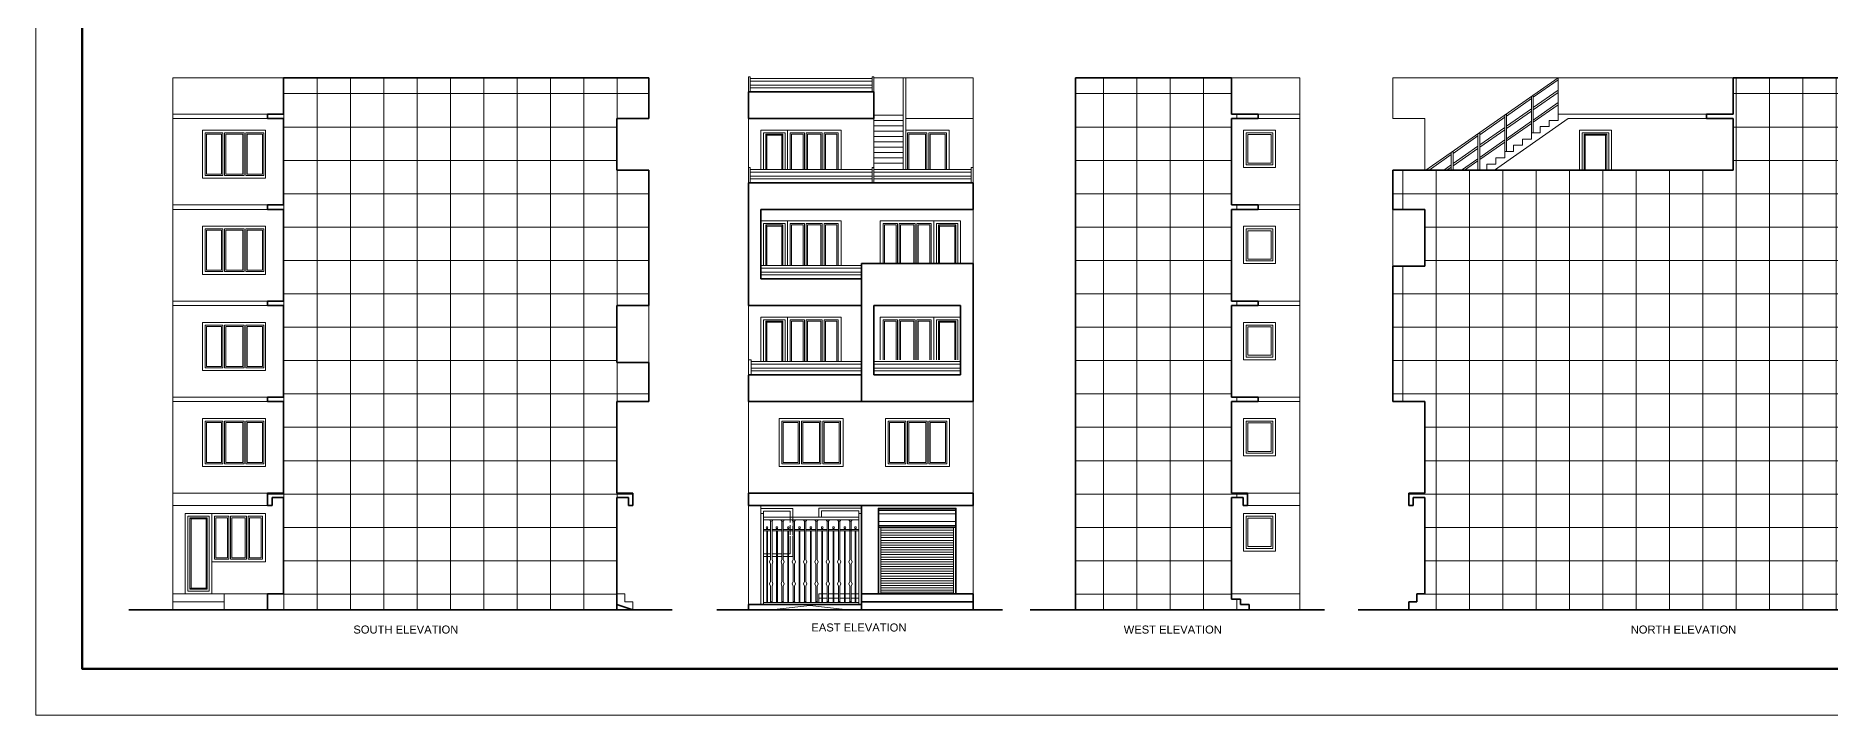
# Model space of a CAD drawing. Header units: inches. Extents: x -12071822 to 12321209, y -1222525 to 1319227.
# Drawn here: x 115797 to 117815, y 36149 to 36912 of the extents above; entities that cross this region are included whole.
import ezdxf

# ---------------------------------------------------------------- set-up
doc = ezdxf.new("R2010")
doc.units = ezdxf.units.IN
doc.header["$MEASUREMENT"] = 0
for name, color, linetype, lineweight in [('BORDER', 7, 'Continuous', 60), ('elevation', 181, 'Continuous', 20), ('Hatch', 9, 'Continuous', 9), ('Walls', 11, 'Continuous', 35), ('Window', 3, 'Continuous', 0), ('Windows', 151, 'Continuous', 15)]:
    doc.layers.add(name, color=color, linetype=linetype, lineweight=lineweight)
doc.styles.get("Standard").update_dxf_attribs({"font": 'arial.ttf'})

# ---------------------------------------------------------------- blocks, each defined once
blk = doc.blocks.new('ggggsf')
at = {"layer": 'Windows'}
for p, q in [((134009.6, 36042.9), (134009.6, 36144.9)), ((134009.6, 36144.9), (134012.6, 36144.9)), ((134012.6, 36042.9), (134012.6, 36144.9)), ((134119.6, 36140.9), (134012.6, 36140.9)), ((134012.6, 36140.9), (134119.6, 36140.9)), ((134119.6, 36042.9), (134119.6, 36144.9)), ((134119.6, 36144.9), (134122.6, 36144.9)), ((134122.6, 36042.9), (134122.6, 36144.9)), ((134119.6, 36138.1), (134012.6, 36138.1)), ((134020.4, 36127), (134012.6, 36127)), ((134020.4, 36125.6), (134012.6, 36125.6)), ((134016.1, 36127.9), (134016.1, 36128.5)), ((134016.1, 36045.1), (134016.1, 36125.6)), ((134017, 36127.9), (134017, 36128.5)), ((134017, 36045.1), (134017, 36125.6)), ((134020.4, 36136.8), (134020.4, 36093.2)), ((134022.1, 36136.8), (134022.1, 36093.2)), ((134033.2, 36127), (134022.1, 36127)), ((134033.2, 36125.6), (134022.1, 36125.6)), ((134027.2, 36127.9), (134027.2, 36128.5)), ((134027.2, 36045.1), (134027.2, 36125.6)), ((134028.1, 36127.9), (134028.1, 36128.5)), ((134028.1, 36045.1), (134028.1, 36125.6)), ((134033.2, 36136.8), (134033.2, 36093.2)), ((134034.8, 36136.8), (134034.8, 36093.2)), ((134045.9, 36127), (134034.8, 36127)), ((134045.9, 36125.6), (134034.8, 36125.6)), ((134039.9, 36127.9), (134039.9, 36128.5)), ((134039.9, 36045.1), (134039.9, 36125.6)), ((134040.8, 36127.9), (134040.8, 36128.5)), ((134040.8, 36045.1), (134040.8, 36125.6)), ((134045.9, 36136.8), (134045.9, 36093.2)), ((134047.5, 36136.8), (134047.5, 36093.2)), ((134058.6, 36127), (134047.5, 36127)), ((134058.6, 36125.6), (134047.5, 36125.6)), ((134052.6, 36127.9), (134052.6, 36128.5)), ((134052.6, 36045.1), (134052.6, 36125.6)), ((134053.5, 36127.9), (134053.5, 36128.5)), ((134053.5, 36045.1), (134053.5, 36125.6)), ((134058.6, 36136.8), (134058.6, 36093.2)), ((134060.3, 36136.8), (134060.3, 36093.2)), ((134071.3, 36127), (134060.3, 36127)), ((134071.3, 36125.6), (134060.3, 36125.6)), ((134065.4, 36127.9), (134065.4, 36128.5)), ((134065.4, 36045.1), (134065.4, 36125.6)), ((134066.3, 36127.9), (134066.3, 36128.5)), ((134066.3, 36045.1), (134066.3, 36125.6)), ((134071.3, 36136.8), (134071.3, 36093.2)), ((134073, 36136.8), (134073, 36093.2)), ((134084.1, 36127), (134073, 36127)), ((134084.1, 36125.6), (134073, 36125.6)), ((134078.1, 36127.9), (134078.1, 36128.5)), ((134078.1, 36045.1), (134078.1, 36125.6)), ((134079, 36127.9), (134079, 36128.5)), ((134079, 36045.1), (134079, 36125.6)), ((134084.1, 36136.8), (134084.1, 36093.2)), ((134085.7, 36136.8), (134085.7, 36093.2)), ((134096.8, 36127), (134085.7, 36127)), ((134096.8, 36125.6), (134085.7, 36125.6)), ((134090.8, 36127.9), (134090.8, 36128.5)), ((134090.8, 36045.1), (134090.8, 36125.6)), ((134091.7, 36127.9), (134091.7, 36128.5)), ((134091.7, 36045.1), (134091.7, 36125.6)), ((134096.8, 36136.8), (134096.8, 36093.2)), ((134098.5, 36136.8), (134098.5, 36093.2)), ((134109.5, 36127), (134098.5, 36127)), ((134109.5, 36125.6), (134098.5, 36125.6)), ((134103.5, 36127.9), (134103.5, 36128.5)), ((134103.5, 36045.1), (134103.5, 36125.6)), ((134104.4, 36127.9), (134104.4, 36128.5)), ((134104.4, 36045.1), (134104.4, 36125.6)), ((134119.6, 36127), (134106.4, 36127)), ((134119.6, 36125.6), (134106.4, 36125.6)), ((134109.5, 36136.8), (134109.5, 36093.2)), ((134111.2, 36136.8), (134111.2, 36093.2)), ((134115.5, 36127.9), (134115.5, 36128.5)), ((134115.5, 36045.1), (134115.5, 36125.6)), ((134116.4, 36127.9), (134116.4, 36128.5)), ((134116.4, 36045.1), (134116.4, 36125.6)), ((134019.4, 36090.8), (134020.4, 36093.2)), ((134020.4, 36088.1), (134019.4, 36090.8)), ((134020.4, 36088.1), (134020.4, 36068.7)), ((134023.1, 36090.8), (134022.1, 36093.2)), ((134022.1, 36088.1), (134023.1, 36090.8)), ((134022.1, 36088.1), (134022.1, 36068.7)), ((134032.2, 36090.8), (134033.2, 36093.2)), ((134033.2, 36088.1), (134032.2, 36090.8)), ((134033.2, 36088.1), (134033.2, 36068.7)), ((134035.8, 36090.8), (134034.8, 36093.2)), ((134034.8, 36088.1), (134035.8, 36090.8)), ((134034.8, 36088.1), (134034.8, 36068.7)), ((134044.9, 36090.8), (134045.9, 36093.2)), ((134045.9, 36088.1), (134044.9, 36090.8)), ((134045.9, 36088.1), (134045.9, 36068.7)), ((134048.5, 36090.8), (134047.5, 36093.2)), ((134047.5, 36088.1), (134048.5, 36090.8)), ((134047.5, 36088.1), (134047.5, 36068.7)), ((134057.6, 36090.8), (134058.6, 36093.2)), ((134058.6, 36088.1), (134057.6, 36090.8)), ((134058.6, 36088.1), (134058.6, 36068.7)), ((134061.3, 36090.8), (134060.3, 36093.2)), ((134060.3, 36088.1), (134061.3, 36090.8)), ((134060.3, 36088.1), (134060.3, 36068.7)), ((134070.3, 36090.8), (134071.3, 36093.2)), ((134071.3, 36088.1), (134070.3, 36090.8)), ((134071.3, 36088.1), (134071.3, 36068.7)), ((134074, 36090.8), (134073, 36093.2)), ((134073, 36088.1), (134074, 36090.8)), ((134073, 36088.1), (134073, 36068.7)), ((134083.1, 36090.8), (134084.1, 36093.2)), ((134084.1, 36088.1), (134083.1, 36090.8)), ((134084.1, 36088.1), (134084.1, 36068.7)), ((134086.7, 36090.8), (134085.7, 36093.2)), ((134085.7, 36088.1), (134086.7, 36090.8)), ((134085.7, 36088.1), (134085.7, 36068.7)), ((134095.8, 36090.8), (134096.8, 36093.2)), ((134096.8, 36088.1), (134095.8, 36090.8)), ((134096.8, 36088.1), (134096.8, 36068.7)), ((134099.5, 36090.8), (134098.5, 36093.2)), ((134098.5, 36088.1), (134099.5, 36090.8)), ((134098.5, 36088.1), (134098.5, 36068.7)), ((134108.5, 36090.8), (134109.5, 36093.2)), ((134109.5, 36088.1), (134108.5, 36090.8)), ((134109.5, 36088.1), (134109.5, 36068.7)), ((134112.2, 36090.8), (134111.2, 36093.2)), ((134111.2, 36088.1), (134112.2, 36090.8)), ((134111.2, 36088.1), (134111.2, 36068.7)), ((134020.4, 36068.7), (134019.4, 36065.9)), ((134019.4, 36065.9), (134020.4, 36063.5)), ((134020.4, 36063.5), (134020.4, 36045.9)), ((134022.1, 36068.7), (134023.1, 36065.9)), ((134023.1, 36065.9), (134022.1, 36063.5)), ((134022.1, 36063.5), (134022.1, 36045.9)), ((134033.2, 36068.7), (134032.2, 36065.9)), ((134032.2, 36065.9), (134033.2, 36063.5)), ((134033.2, 36063.5), (134033.2, 36045.9)), ((134034.8, 36068.7), (134035.8, 36065.9)), ((134035.8, 36065.9), (134034.8, 36063.5)), ((134034.8, 36063.5), (134034.8, 36045.9)), ((134045.9, 36068.7), (134044.9, 36065.9)), ((134044.9, 36065.9), (134045.9, 36063.5)), ((134045.9, 36063.5), (134045.9, 36045.9)), ((134047.5, 36068.7), (134048.5, 36065.9)), ((134048.5, 36065.9), (134047.5, 36063.5)), ((134047.5, 36063.5), (134047.5, 36045.9)), ((134058.6, 36068.7), (134057.6, 36065.9)), ((134057.6, 36065.9), (134058.6, 36063.5)), ((134058.6, 36063.5), (134058.6, 36045.9)), ((134060.3, 36068.7), (134061.3, 36065.9)), ((134061.3, 36065.9), (134060.3, 36063.5)), ((134060.3, 36063.5), (134060.3, 36045.9)), ((134071.3, 36068.7), (134070.3, 36065.9)), ((134070.3, 36065.9), (134071.3, 36063.5)), ((134071.3, 36063.5), (134071.3, 36045.9)), ((134073, 36068.7), (134074, 36065.9)), ((134074, 36065.9), (134073, 36063.5)), ((134073, 36063.5), (134073, 36045.9)), ((134084.1, 36068.7), (134083.1, 36065.9)), ((134083.1, 36065.9), (134084.1, 36063.5)), ((134084.1, 36063.5), (134084.1, 36045.9)), ((134085.7, 36068.7), (134086.7, 36065.9)), ((134086.7, 36065.9), (134085.7, 36063.5)), ((134085.7, 36063.5), (134085.7, 36045.9)), ((134096.8, 36068.7), (134095.8, 36065.9)), ((134095.8, 36065.9), (134096.8, 36063.5)), ((134096.8, 36063.5), (134096.8, 36045.9)), ((134098.5, 36068.7), (134099.5, 36065.9)), ((134099.5, 36065.9), (134098.5, 36063.5)), ((134098.5, 36063.5), (134098.5, 36045.9)), ((134109.5, 36068.7), (134108.5, 36065.9)), ((134108.5, 36065.9), (134109.5, 36063.5)), ((134109.5, 36063.5), (134109.5, 36045.9)), ((134111.2, 36068.7), (134112.2, 36065.9)), ((134112.2, 36065.9), (134111.2, 36063.5)), ((134111.2, 36063.5), (134111.2, 36045.9)), ((134122.6, 36042.9), (134009.6, 36042.9)), ((134119.6, 36045.1), (134012.6, 36045.1)), ((134029.9, 36042.9), (134119.6, 36042.9))]:
    blk.add_line(p, q, dxfattribs=at)
for centre, radius, start, end in [((134016.5, 36129.3), 0.947, 0, 180), ((134016.5, 36129.3), 0.947, 180, 0), ((134016.5, 36127), 0.947, 0, 180), ((134021.3, 36138.4), 1.84, 189.5652, 350.4348), ((134027.6, 36129.3), 0.947, 0, 180), ((134027.6, 36129.3), 0.947, 180, 0), ((134027.6, 36127), 0.947, 0, 180), ((134034, 36138.4), 1.84, 189.5652, 350.4348), ((134040.4, 36129.3), 0.947, 0, 180), ((134040.4, 36129.3), 0.947, 180, 0), ((134040.4, 36127), 0.947, 0, 180), ((134046.7, 36138.4), 1.84, 189.5652, 350.4348), ((134053.1, 36129.3), 0.947, 0, 180), ((134053.1, 36129.3), 0.947, 180, 0), ((134053.1, 36127), 0.947, 0, 180), ((134059.4, 36138.4), 1.84, 189.5652, 350.4348), ((134065.8, 36129.3), 0.947, 0, 180), ((134065.8, 36129.3), 0.947, 180, 0), ((134065.8, 36127), 0.947, 0, 180), ((134072.2, 36138.4), 1.84, 189.5652, 350.4348), ((134078.5, 36129.3), 0.947, 0, 180), ((134078.5, 36129.3), 0.947, 180, 0), ((134078.5, 36127), 0.947, 0, 180), ((134084.9, 36138.4), 1.84, 189.5652, 350.4348), ((134091.3, 36129.3), 0.947, 0, 180), ((134091.3, 36129.3), 0.947, 180, 0), ((134091.3, 36127), 0.947, 0, 180), ((134097.6, 36138.4), 1.84, 189.5652, 350.4348), ((134104, 36129.3), 0.947, 0, 180), ((134104, 36129.3), 0.947, 180, 0), ((134104, 36127), 0.947, 0, 180), ((134110.4, 36138.4), 1.84, 189.5652, 350.4348), ((134115.9, 36129.3), 0.947, 0, 180), ((134115.9, 36129.3), 0.947, 180, 0), ((134115.9, 36127), 0.947, 0, 180), ((134021.3, 36044.8), 1.41, 12.4754, 167.5246), ((134034, 36044.8), 1.41, 12.4754, 167.5246), ((134046.7, 36044.8), 1.41, 12.4754, 167.5246), ((134059.4, 36044.8), 1.41, 12.4754, 167.5246), ((134072.2, 36044.8), 1.41, 12.4754, 167.5246), ((134084.9, 36044.8), 1.41, 12.4754, 167.5246), ((134097.6, 36044.8), 1.41, 12.4754, 167.5246), ((134110.4, 36044.8), 1.41, 12.4754, 167.5246)]:
    blk.add_arc(centre, radius, start, end, dxfattribs=at)

msp = doc.modelspace()

# ---------------------------------------------------------------- hatches: boundary and pattern name
at = {"layer": 'Hatch', "transparency": 33554687}
h = msp.add_hatch(dxfattribs=at)
h.set_pattern_fill('NET', color=256, scale=300)
h.set_pattern_definition([(0, (-16561.77, 247.183), (0, 37.5), []), (90, (-16561.77, 247.183), (-37.5, 2e-15), [])])
h.paths.add_polyline_path([(116450.6, 36609.14), (116486.6, 36609.14), (116486.6, 36653.14), (116486.6, 36717.14), (116486.6, 36761.14), (116450.6, 36761.14), (116450.6, 36819.14), (116486.6, 36819.14), (116486.6, 36865.14), (116075.72, 36865.14), (116075.72, 36824.14), (116057.72, 36824.14), (116057.72, 36819.14), (116075.72, 36819.14), (116075.72, 36722.14), (116057.72, 36722.14), (116057.72, 36717.14), (116075.72, 36717.14), (116075.72, 36614.14), (116057.72, 36614.14), (116057.72, 36609.14), (116075.72, 36609.14), (116075.72, 36506.14), (116057.72, 36506.14), (116057.72, 36501.14), (116075.72, 36501.14), (116075.72, 36398.14), (116057.72, 36398.14), (116057.72, 36393.14), (116075.72, 36393.14), (116075.72, 36285.14), (116057.72, 36285.14), (116057.72, 36267.14), (116459.6, 36267.14), (116450.6, 36273.14), (116450.6, 36285.14), (116450.6, 36393.14), (116468.6, 36393.14), (116468.6, 36398.14), (116450.6, 36398.14), (116450.6, 36501.14), (116486.6, 36501.14), (116486.6, 36545.14), (116450.6, 36545.14)])
h = msp.add_hatch(dxfattribs=at)
h.set_pattern_fill('NET', color=256, scale=300)
h.set_pattern_definition([(0, (-16914.697, 247.183), (0, 37.5), []), (90, (-16914.697, 247.183), (-37.5, 2e-15), [])])
h.paths.add_polyline_path([(117141.73, 36609.14), (117171.73, 36609.14), (117171.73, 36614.14), (117141.73, 36614.14), (117141.73, 36717.14), (117171.73, 36717.14), (117171.73, 36722.14), (117141.73, 36722.14), (117141.73, 36819.14), (117171.73, 36819.14), (117171.73, 36824.14), (117141.73, 36824.14), (117141.73, 36865.14), (116966.24, 36865.14), (116966.24, 36267.14), (117161.73, 36267.14), (117161.73, 36273.14), (117151.73, 36273.14), (117151.73, 36279.14), (117141.73, 36279.14), (117141.73, 36393.14), (117154.73, 36393.14), (117154.73, 36384.14), (117159.73, 36384.14), (117159.73, 36398.14), (117141.73, 36398.14), (117141.73, 36501.14), (117171.73, 36501.14), (117171.73, 36506.14), (117141.73, 36506.14)])
h = msp.add_hatch(dxfattribs=at)
h.set_pattern_fill('NET', color=256, scale=300)
h.set_pattern_definition([(0, (-17103.285, 247.183), (0, 37.5), []), (90, (-17103.285, 247.183), (-37.5, 2e-15), [])])
h.paths.add_polyline_path([(117894.76, 36865.14), (117705.94, 36865.14), (117705.94, 36824.14), (117675.94, 36824.14), (117675.94, 36819.14), (117705.94, 36819.14), (117705.94, 36761.14), (117323.07, 36761.14), (117323.07, 36717.14), (117359.07, 36717.14), (117359.07, 36653.14), (117323.07, 36653.14), (117323.07, 36609.14), (117323.07, 36545.14), (117323.07, 36501.14), (117359.07, 36501.14), (117359.07, 36398.14), (117341.07, 36398.14), (117341.07, 36384.14), (117346.07, 36384.14), (117346.07, 36393.14), (117359.07, 36393.14), (117359.07, 36285.14), (117350.07, 36285.14), (117350.07, 36276.14), (117341.07, 36276.14), (117341.07, 36267.14), (117894.76, 36267.14)])

# ---------------------------------------------------------------- linework, layer by layer
at = {"layer": 'BORDER'}
msp.add_lwpolyline([(118911.89, 38291.59), (118911.89, 36200.74), (115849.06, 36200.74), (115849.06, 38291.59)], close=True, dxfattribs=at)
at = {"layer": 'elevation'}
for p, q in [((115950.9, 36267.14), (115950.9, 36865.14)), ((115950.9, 36865.14), (116075.72, 36865.14)), ((116598.5, 36849.14), (116598.5, 36866.14)), ((116600.5, 36866.14), (116598.5, 36866.14)), ((116600.5, 36849.14), (116600.5, 36866.14)), ((116600.5, 36864.14), (116737.5, 36864.14)), ((116600.5, 36861.14), (116737.5, 36861.14)), ((116600.5, 36856.64), (116737.5, 36856.64)), ((116600.5, 36853.64), (116737.5, 36853.64)), ((116737.5, 36849.14), (116737.5, 36866.14)), ((116739.5, 36866.14), (116737.5, 36866.14)), ((116739.5, 36849.14), (116739.5, 36866.14)), ((116739.5, 36865.14), (116772.5, 36865.14)), ((116772.5, 36865.14), (116775.5, 36865.14)), ((116772.5, 36865.14), (116772.5, 36762.14)), ((116775.5, 36865.14), (116851, 36865.14)), ((116775.5, 36865.14), (116775.5, 36762.14)), ((116851, 36764.14), (116851, 36865.14)), ((117218.73, 36865.14), (117141.73, 36865.14)), ((117218.73, 36267.14), (117218.73, 36865.14)), ((117323.07, 36819.14), (117323.07, 36865.14)), ((117323.07, 36865.14), (117508.94, 36865.14)), ((117508.94, 36865.14), (117360.37, 36761.14)), ((117508.94, 36862.7), (117480.94, 36843.1)), ((117508.94, 36851.14), (117480.94, 36831.54)), ((117508.94, 36848.7), (117480.94, 36829.1)), ((117508.94, 36865.14), (117705.94, 36865.14)), ((117508.94, 36824.14), (117508.94, 36865.14)), ((117478.94, 36841.7), (117450.94, 36822.1)), ((117478.94, 36830.14), (117450.94, 36810.54)), ((117478.94, 36827.7), (117450.94, 36808.1)), ((117478.94, 36803.14), (117478.94, 36844.14)), ((117480.94, 36803.14), (117480.94, 36845.54)), ((117508.94, 36837.14), (117480.94, 36817.54)), ((117508.94, 36834.7), (117480.94, 36815.1)), ((115950.9, 36824.14), (116057.72, 36824.14)), ((115950.9, 36819.14), (116057.72, 36819.14)), ((116775.5, 36819.14), (116851, 36819.14)), ((117171.73, 36824.14), (117218.73, 36824.14)), ((117171.73, 36819.14), (117218.73, 36819.14)), ((117359.07, 36819.14), (117323.07, 36819.14)), ((117359.07, 36761.14), (117359.07, 36819.14)), ((117448.94, 36820.7), (117420.94, 36801.1)), ((117448.94, 36809.14), (117420.94, 36789.54)), ((117448.94, 36806.7), (117420.94, 36787.1)), ((117520.52, 36819.14), (117437.66, 36761.14)), ((117448.94, 36782.14), (117448.94, 36823.14)), ((117450.94, 36782.14), (117450.94, 36824.54)), ((117478.94, 36816.14), (117450.94, 36796.54)), ((117478.94, 36813.7), (117450.94, 36794.1)), ((117498.94, 36810.14), (117488.94, 36810.14)), ((117488.94, 36810.14), (117488.94, 36803.14)), ((117508.94, 36817.14), (117498.94, 36817.14)), ((117498.94, 36817.14), (117498.94, 36810.14)), ((117675.94, 36824.14), (117508.94, 36824.14)), ((117508.94, 36824.14), (117508.94, 36817.14)), ((117675.94, 36819.14), (117520.52, 36819.14)), ((117418.94, 36799.7), (117390.94, 36780.1)), ((117418.94, 36788.14), (117390.94, 36768.54)), ((117418.94, 36761.14), (117418.94, 36802.14)), ((117420.94, 36761.14), (117420.94, 36803.54)), ((117448.94, 36795.14), (117420.94, 36775.54)), ((117448.94, 36792.7), (117420.94, 36773.1)), ((117468.94, 36789.14), (117458.94, 36789.14)), ((117458.94, 36789.14), (117458.94, 36782.14)), ((117478.94, 36796.14), (117468.94, 36796.14)), ((117468.94, 36796.14), (117468.94, 36789.14)), ((117488.94, 36803.14), (117478.94, 36803.14)), ((117478.94, 36803.14), (117478.94, 36796.14)), ((117388.94, 36778.7), (117363.86, 36761.14)), ((117388.94, 36767.14), (117380.37, 36761.14)), ((117388.94, 36761.14), (117388.94, 36781.14)), ((117418.94, 36785.7), (117390.94, 36766.1)), ((117390.94, 36761.14), (117390.94, 36782.54)), ((117418.94, 36774.14), (117400.37, 36761.14)), ((117418.94, 36771.7), (117403.86, 36761.14)), ((117438.94, 36768.14), (117428.94, 36768.14)), ((117428.94, 36768.14), (117428.94, 36761.14)), ((117448.94, 36775.14), (117438.94, 36775.14)), ((117438.94, 36775.14), (117438.94, 36768.14)), ((117458.94, 36782.14), (117448.94, 36782.14)), ((117448.94, 36782.14), (117448.94, 36775.14)), ((116598.5, 36747.14), (116598.5, 36764.14)), ((116600.5, 36764.14), (116598.5, 36764.14)), ((116600.5, 36747.14), (116600.5, 36764.14)), ((116600.5, 36762.14), (116737.5, 36762.14)), ((116600.5, 36759.14), (116737.5, 36759.14)), ((116600.5, 36754.64), (116737.5, 36754.64)), ((116600.5, 36751.64), (116737.5, 36751.64)), ((116737.5, 36747.14), (116737.5, 36764.14)), ((116739.5, 36764.14), (116737.5, 36764.14)), ((116739.5, 36747.14), (116739.5, 36764.14)), ((116739.5, 36762.14), (116849, 36762.14)), ((116739.5, 36759.14), (116849, 36759.14)), ((116739.5, 36754.64), (116849, 36754.64)), ((116739.5, 36751.64), (116849, 36751.64)), ((116849, 36747.14), (116849, 36764.14)), ((116849, 36764.14), (116851, 36764.14)), ((116851, 36747.14), (116851, 36764.14)), ((117388.94, 36764.7), (117383.86, 36761.14)), ((115950.9, 36722.14), (116057.72, 36722.14)), ((115950.9, 36717.14), (116057.72, 36717.14)), ((116851, 36656.14), (116851, 36717.14)), ((117171.73, 36722.14), (117218.73, 36722.14)), ((117171.73, 36717.14), (117218.73, 36717.14)), ((117323.07, 36717.14), (117323.07, 36653.14)), ((116612.5, 36654.14), (116725.5, 36654.14)), ((116612.5, 36651.14), (116725.5, 36651.14)), ((116612.5, 36646.64), (116725.5, 36646.64)), ((116612.5, 36643.64), (116725.5, 36643.64)), ((115950.9, 36614.14), (116057.72, 36614.14)), ((115950.9, 36609.14), (116057.72, 36609.14)), ((117171.73, 36614.14), (117218.73, 36614.14)), ((117171.73, 36609.14), (117218.73, 36609.14)), ((116598.5, 36531.14), (116598.5, 36548.14)), ((116601.5, 36548.14), (116598.5, 36548.14)), ((116601.5, 36531.14), (116601.5, 36548.14)), ((116601.5, 36546.19), (116725.5, 36546.19)), ((116739.5, 36546.19), (116837, 36546.19)), ((116601.5, 36543.19), (116725.5, 36543.19)), ((116601.5, 36538.69), (116725.5, 36538.69)), ((116601.5, 36535.69), (116725.5, 36535.69)), ((116739.5, 36543.19), (116837, 36543.19)), ((116739.5, 36538.69), (116837, 36538.69)), ((116739.5, 36535.69), (116837, 36535.69)), ((115950.9, 36506.14), (116057.72, 36506.14)), ((117171.73, 36506.14), (117218.73, 36506.14)), ((115950.9, 36501.14), (116057.72, 36501.14)), ((116598.5, 36398.14), (116598.5, 36501.14)), ((116851, 36398.14), (116851, 36501.14)), ((117171.73, 36501.14), (117218.73, 36501.14)), ((115950.9, 36398.14), (116057.72, 36398.14)), ((116057.72, 36384.14), (115950.9, 36384.14)), ((116598.5, 36273.14), (116598.5, 36384.14)), ((116612.5, 36384.14), (116612.5, 36273.14)), ((116851, 36285.14), (116851, 36384.14)), ((117159.73, 36398.14), (117218.73, 36398.14)), ((117159.73, 36384.14), (117218.73, 36384.14)), ((115950.9, 36285.14), (116057.72, 36285.14)), ((116008.9, 36267.14), (116008.9, 36285.14)), ((116450.6, 36285.14), (116459.6, 36285.14)), ((116459.6, 36285.14), (116459.6, 36276.14)), ((116677.5, 36285.14), (116680.96, 36285.14)), ((116677.5, 36285.14), (116677.5, 36275.35)), ((116681.86, 36285.14), (116686.95, 36285.14)), ((116688.6, 36285.14), (116693.69, 36285.14)), ((116694.59, 36285.14), (116699.68, 36285.14)), ((116701.33, 36285.14), (116706.41, 36285.14)), ((116707.32, 36285.14), (116712.41, 36285.14)), ((116714.06, 36285.14), (116718.37, 36285.14)), ((116719.27, 36285.14), (116722.5, 36285.14)), ((117141.73, 36285.14), (117218.73, 36285.14)), ((116008.9, 36276.14), (115950.9, 36276.14)), ((116468.6, 36276.14), (116459.6, 36276.14)), ((116468.6, 36276.14), (116468.6, 36267.14)), ((116677.5, 36280.25), (116680.96, 36280.25)), ((116681.86, 36280.25), (116686.95, 36280.25)), ((116688.6, 36280.25), (116693.69, 36280.25)), ((116694.59, 36280.25), (116699.68, 36280.25)), ((116701.33, 36280.25), (116706.41, 36280.25)), ((116707.32, 36280.25), (116712.41, 36280.25)), ((116714.06, 36280.25), (116718.37, 36280.25)), ((116719.27, 36280.25), (116722.5, 36280.25))]:
    msp.add_line(p, q, dxfattribs=at)
at = {"layer": 'Walls'}
for p, q in [((116075.72, 36865.14), (116075.72, 36824.14)), ((116075.72, 36865.14), (116486.6, 36865.14)), ((116486.6, 36819.14), (116486.6, 36865.14)), ((116598.5, 36819.14), (116598.5, 36849.14)), ((116598.5, 36849.14), (116739.5, 36849.14)), ((116739.5, 36849.14), (116739.5, 36819.14)), ((116966.24, 36267.14), (116966.24, 36865.14)), ((117141.73, 36865.14), (116966.24, 36865.14)), ((117141.73, 36824.14), (117141.73, 36865.14)), ((117705.94, 36865.14), (117894.76, 36865.14)), ((117705.94, 36865.14), (117705.94, 36824.14)), ((116057.72, 36824.14), (116075.72, 36824.14)), ((116057.72, 36819.14), (116057.72, 36824.14)), ((116057.72, 36819.14), (116075.72, 36819.14)), ((116075.72, 36819.14), (116075.72, 36722.14)), ((116450.6, 36761.14), (116450.6, 36819.14)), ((116450.6, 36819.14), (116486.6, 36819.14)), ((116598.5, 36819.14), (116739.5, 36819.14)), ((117141.73, 36824.14), (117171.73, 36824.14)), ((117141.73, 36819.14), (117171.73, 36819.14)), ((117141.73, 36722.14), (117141.73, 36819.14)), ((117171.73, 36819.14), (117171.73, 36824.14)), ((117705.94, 36824.14), (117675.94, 36824.14)), ((117675.94, 36819.14), (117675.94, 36824.14)), ((117705.94, 36819.14), (117675.94, 36819.14)), ((117705.94, 36819.14), (117705.94, 36761.14)), ((116450.6, 36761.14), (116486.6, 36761.14)), ((116486.6, 36609.14), (116486.6, 36761.14)), ((116598.5, 36633.14), (116598.5, 36747.14)), ((116598.5, 36747.14), (116851, 36747.14)), ((116851, 36717.14), (116851, 36747.14)), ((117705.94, 36761.14), (117323.07, 36761.14)), ((117323.07, 36717.14), (117323.07, 36761.14)), ((116057.72, 36722.14), (116075.72, 36722.14)), ((116057.72, 36717.14), (116057.72, 36722.14)), ((116057.72, 36717.14), (116075.72, 36717.14)), ((116075.72, 36717.14), (116075.72, 36614.14)), ((116612.5, 36639.14), (116612.5, 36717.14)), ((116612.5, 36717.14), (116851, 36717.14)), ((117141.73, 36722.14), (117171.73, 36722.14)), ((117141.73, 36717.14), (117171.73, 36717.14)), ((117141.73, 36614.14), (117141.73, 36717.14)), ((117171.73, 36717.14), (117171.73, 36722.14)), ((117359.07, 36717.14), (117323.07, 36717.14)), ((117359.07, 36653.14), (117359.07, 36717.14)), ((116725.5, 36656.14), (116851, 36656.14)), ((116725.5, 36501.14), (116725.5, 36656.14)), ((116851, 36548.14), (116851, 36656.14)), ((117359.07, 36653.14), (117323.07, 36653.14)), ((117323.07, 36501.14), (117323.07, 36653.14)), ((116598.5, 36609.14), (116598.5, 36633.14)), ((116612.5, 36639.14), (116725.5, 36639.14)), ((116057.72, 36614.14), (116075.72, 36614.14)), ((116057.72, 36609.14), (116057.72, 36614.14)), ((116057.72, 36609.14), (116075.72, 36609.14)), ((116075.72, 36609.14), (116075.72, 36506.14)), ((116450.6, 36545.14), (116450.6, 36609.14)), ((116450.6, 36609.14), (116486.6, 36609.14)), ((116598.5, 36609.14), (116725.5, 36609.14)), ((116739.5, 36609.14), (116837, 36609.14)), ((116739.5, 36531.14), (116739.5, 36609.14)), ((116837, 36531.14), (116837, 36609.14)), ((117141.73, 36614.14), (117171.73, 36614.14)), ((117141.73, 36609.14), (117171.73, 36609.14)), ((117141.73, 36506.14), (117141.73, 36609.14)), ((117171.73, 36609.14), (117171.73, 36614.14)), ((116450.6, 36545.14), (116486.6, 36545.14)), ((116486.6, 36501.14), (116486.6, 36545.14)), ((116851, 36501.14), (116851, 36548.14)), ((116598.5, 36531.14), (116725.5, 36531.14)), ((116598.5, 36501.14), (116598.5, 36530.64)), ((116739.5, 36531.14), (116837, 36531.14)), ((116057.72, 36506.14), (116075.72, 36506.14)), ((116057.72, 36501.14), (116057.72, 36506.14)), ((117141.73, 36506.14), (117171.73, 36506.14)), ((117171.73, 36501.14), (117171.73, 36506.14)), ((116057.72, 36501.14), (116075.72, 36501.14)), ((116075.72, 36501.14), (116075.72, 36398.14)), ((116450.6, 36398.14), (116450.6, 36501.14)), ((116450.6, 36501.14), (116486.6, 36501.14)), ((116598.5, 36501.14), (116851, 36501.14)), ((117141.73, 36501.14), (117171.73, 36501.14)), ((117141.73, 36398.14), (117141.73, 36501.14)), ((117359.07, 36501.14), (117323.07, 36501.14)), ((117359.07, 36398.14), (117359.07, 36501.14)), ((116057.72, 36398.14), (116075.72, 36398.14)), ((116057.72, 36384.14), (116057.72, 36398.14)), ((116057.72, 36384.14), (116062.72, 36384.14)), ((116062.72, 36393.14), (116075.72, 36393.14)), ((116062.72, 36384.14), (116062.72, 36393.14)), ((116075.72, 36393.14), (116075.72, 36285.14)), ((116450.6, 36398.14), (116468.6, 36398.14)), ((116450.6, 36267.14), (116450.6, 36393.14)), ((116450.6, 36393.14), (116463.6, 36393.14)), ((116463.6, 36393.14), (116463.6, 36384.14)), ((116463.6, 36384.14), (116468.6, 36384.14)), ((116468.6, 36398.14), (116468.6, 36384.14)), ((116598.5, 36384.14), (116598.5, 36398.14)), ((116598.5, 36398.14), (116851, 36398.14)), ((116598.5, 36384.14), (116851, 36384.14)), ((116725.5, 36384.14), (116725.5, 36285.14)), ((116851, 36384.14), (116851, 36398.14)), ((117141.73, 36398.14), (117159.73, 36398.14)), ((117141.73, 36393.14), (117154.73, 36393.14)), ((117141.73, 36279.14), (117141.73, 36393.14)), ((117154.73, 36384.14), (117154.73, 36393.14)), ((117154.73, 36384.14), (117159.73, 36384.14)), ((117159.73, 36384.14), (117159.73, 36398.14)), ((117359.07, 36398.14), (117341.07, 36398.14)), ((117341.07, 36398.14), (117341.07, 36384.14)), ((117346.07, 36384.14), (117341.07, 36384.14)), ((117359.07, 36393.14), (117346.07, 36393.14)), ((117346.07, 36393.14), (117346.07, 36384.14)), ((117359.07, 36285.14), (117359.07, 36393.14)), ((116057.72, 36285.14), (116075.72, 36285.14)), ((116057.72, 36285.14), (116057.72, 36267.14)), ((116725.5, 36285.14), (116851, 36285.14)), ((116725.5, 36285.14), (116725.5, 36267.14)), ((116851, 36267.14), (116851, 36285.14)), ((117359.07, 36285.14), (117350.07, 36285.14)), ((117350.07, 36285.14), (117350.07, 36276.14)), ((115901.71, 36267.14), (116512.84, 36267.14)), ((116450.6, 36273.14), (116468.6, 36267.14)), ((116562.78, 36267.14), (116884.21, 36267.14)), ((116598.5, 36267.14), (116598.5, 36273.14)), ((116598.5, 36273.14), (116725.5, 36273.14)), ((116851, 36276.14), (116725.5, 36276.14)), ((116915.17, 36267.14), (117246.33, 36267.14)), ((117141.73, 36279.14), (117151.73, 36279.14)), ((117151.73, 36279.14), (117151.73, 36273.14)), ((117151.73, 36273.14), (117161.73, 36273.14)), ((117161.73, 36273.14), (117161.73, 36267.14)), ((117284.12, 36267.14), (117946.46, 36267.14)), ((117341.07, 36276.14), (117341.07, 36267.14)), ((117341.07, 36276.14), (117350.07, 36276.14))]:
    msp.add_line(p, q, dxfattribs=at)
at = {"layer": 'Window'}
msp.add_lwpolyline([(118963.89, 38343.59), (118963.89, 36148.74), (115797.06, 36148.74), (115797.06, 38343.59)], close=True, dxfattribs=at)
at = {"layer": 'Windows'}
for p, q in [((116598.5, 36764.14), (116598.5, 36819.14)), ((116739.5, 36823.14), (116772.5, 36823.14)), ((116739.5, 36819.14), (116739.5, 36762.14)), ((116739.5, 36817.14), (116772.5, 36817.14)), ((116739.5, 36811.14), (116772.5, 36811.14)), ((115987.31, 36755.14), (115987.31, 36803.14)), ((116007.31, 36803.14), (115987.31, 36803.14)), ((116007.31, 36755.14), (116007.31, 36803.14)), ((116009.31, 36755.14), (116009.31, 36803.14)), ((116031.31, 36803.14), (116009.31, 36803.14)), ((116031.31, 36755.14), (116031.31, 36803.14)), ((116033.31, 36755.14), (116033.31, 36803.14)), ((116053.31, 36803.14), (116033.31, 36803.14)), ((116053.31, 36803.14), (116053.31, 36755.14)), ((116612.5, 36806.14), (116702.91, 36806.14)), ((116612.5, 36806.14), (116612.5, 36762.14)), ((116615.5, 36803.14), (116615.5, 36762.14)), ((116639.56, 36803.14), (116615.5, 36803.14)), ((116617.93, 36801.64), (116637.25, 36801.64)), ((116619.11, 36800.45), (116617.93, 36801.64)), ((116617.93, 36801.64), (116617.93, 36762.14)), ((116619.11, 36800.45), (116636.06, 36800.45)), ((116619.11, 36800.45), (116619.11, 36762.14)), ((116636.06, 36800.45), (116637.25, 36801.64)), ((116636.06, 36800.45), (116636.06, 36762.14)), ((116637.25, 36801.64), (116637.25, 36762.14)), ((116639.56, 36803.14), (116639.56, 36762.14)), ((116642.5, 36762.14), (116642.5, 36806.14)), ((116645.5, 36803.14), (116645.5, 36762.14)), ((116645.5, 36803.14), (116661.5, 36803.14)), ((116661.5, 36762.14), (116661.5, 36803.14)), ((116663.5, 36762.14), (116663.5, 36803.14)), ((116663.5, 36803.14), (116681.5, 36803.14)), ((116681.5, 36762.14), (116681.5, 36803.14)), ((116683.5, 36762.14), (116683.5, 36803.14)), ((116683.5, 36803.14), (116699.5, 36803.14)), ((116699.5, 36762.14), (116699.5, 36803.14)), ((116702.91, 36806.14), (116702.91, 36762.14)), ((116739.5, 36805.14), (116772.5, 36805.14)), ((116739.5, 36799.14), (116772.5, 36799.14)), ((116739.5, 36793.14), (116772.5, 36793.14)), ((116739.5, 36787.14), (116772.5, 36787.14)), ((116777.25, 36762.14), (116777.25, 36803.14)), ((116799.25, 36803.14), (116777.25, 36803.14)), ((116799.25, 36762.14), (116799.25, 36803.14)), ((116801.25, 36762.14), (116801.25, 36803.14)), ((116821.25, 36803.14), (116801.25, 36803.14)), ((116821.25, 36803.14), (116821.25, 36762.14)), ((117188.23, 36803.14), (117158.23, 36803.14)), ((117158.23, 36767.14), (117158.23, 36803.14)), ((117186.23, 36801.14), (117160.23, 36801.14)), ((117160.23, 36769.14), (117160.23, 36801.14)), ((117186.23, 36769.14), (117186.23, 36801.14)), ((117188.23, 36767.14), (117188.23, 36803.14)), ((117532.94, 36806.14), (117532.94, 36761.14)), ((117568.94, 36806.14), (117532.94, 36806.14)), ((117535.94, 36803.14), (117535.94, 36761.14)), ((117565.99, 36803.14), (117535.94, 36803.14)), ((117538.36, 36801.64), (117563.69, 36801.64)), ((117539.55, 36800.45), (117538.36, 36801.64)), ((117538.36, 36801.64), (117538.36, 36761.14)), ((117539.55, 36800.45), (117562.5, 36800.45)), ((117539.55, 36800.45), (117539.55, 36761.14)), ((117562.5, 36800.45), (117563.69, 36801.64)), ((117562.5, 36800.45), (117562.5, 36761.14)), ((117563.69, 36801.64), (117563.69, 36761.14)), ((117565.99, 36803.14), (117565.99, 36761.14)), ((117568.94, 36761.14), (117568.94, 36806.14)), ((116739.5, 36781.14), (116772.5, 36781.14)), ((116739.5, 36775.14), (116772.5, 36775.14)), ((116739.5, 36769.14), (116772.5, 36769.14)), ((117158.23, 36767.14), (117188.23, 36767.14)), ((117160.23, 36769.14), (117186.23, 36769.14)), ((116007.31, 36755.14), (115987.31, 36755.14)), ((116031.31, 36755.14), (116009.31, 36755.14)), ((116053.31, 36755.14), (116033.31, 36755.14)), ((115987.31, 36647.14), (115987.31, 36695.14)), ((116007.31, 36695.14), (115987.31, 36695.14)), ((116007.31, 36647.14), (116007.31, 36695.14)), ((116009.31, 36647.14), (116009.31, 36695.14)), ((116031.31, 36695.14), (116009.31, 36695.14)), ((116031.31, 36647.14), (116031.31, 36695.14)), ((116033.31, 36647.14), (116033.31, 36695.14)), ((116053.31, 36695.14), (116033.31, 36695.14)), ((116053.31, 36695.14), (116053.31, 36647.14)), ((116612.5, 36704.14), (116702.91, 36704.14)), ((116612.5, 36704.14), (116612.5, 36656.14)), ((116615.5, 36701.14), (116615.5, 36654.14)), ((116639.56, 36701.14), (116615.5, 36701.14)), ((116617.93, 36699.64), (116637.25, 36699.64)), ((116619.11, 36698.45), (116617.93, 36699.64)), ((116617.93, 36699.64), (116617.93, 36654.14)), ((116619.11, 36698.45), (116636.06, 36698.45)), ((116619.11, 36698.45), (116619.11, 36654.14)), ((116636.06, 36698.45), (116637.25, 36699.64)), ((116636.06, 36698.45), (116636.06, 36654.14)), ((116637.25, 36699.64), (116637.25, 36654.14)), ((116639.56, 36701.14), (116639.56, 36654.14)), ((116642.5, 36654.14), (116642.5, 36704.14)), ((116645.5, 36701.14), (116645.5, 36654.14)), ((116645.5, 36701.14), (116661.5, 36701.14)), ((116661.5, 36654.14), (116661.5, 36701.14)), ((116663.5, 36654.14), (116663.5, 36701.14)), ((116663.5, 36701.14), (116681.5, 36701.14)), ((116681.5, 36654.14), (116681.5, 36701.14)), ((116683.5, 36654.14), (116683.5, 36701.14)), ((116683.5, 36701.14), (116699.5, 36701.14)), ((116699.5, 36654.14), (116699.5, 36701.14)), ((116702.91, 36704.14), (116702.91, 36654.14)), ((116837, 36704.14), (116746.59, 36704.14)), ((116746.59, 36704.14), (116746.59, 36656.14)), ((116750, 36656.14), (116750, 36701.14)), ((116766, 36701.14), (116750, 36701.14)), ((116766, 36656.14), (116766, 36701.14)), ((116768, 36656.14), (116768, 36701.14)), ((116786, 36701.14), (116768, 36701.14)), ((116786, 36656.14), (116786, 36701.14)), ((116788, 36656.14), (116788, 36701.14)), ((116804, 36701.14), (116788, 36701.14)), ((116804, 36701.14), (116804, 36656.14)), ((116807, 36656.14), (116807, 36704.14)), ((116809.95, 36701.14), (116809.95, 36656.14)), ((116809.95, 36701.14), (116834, 36701.14)), ((116831.58, 36699.64), (116812.25, 36699.64)), ((116812.25, 36699.64), (116812.25, 36656.14)), ((116813.44, 36698.45), (116812.25, 36699.64)), ((116830.39, 36698.45), (116813.44, 36698.45)), ((116813.44, 36698.45), (116813.44, 36656.14)), ((116830.39, 36698.45), (116831.58, 36699.64)), ((116830.39, 36698.45), (116830.39, 36656.14)), ((116831.58, 36699.64), (116831.58, 36656.14)), ((116834, 36701.14), (116834, 36656.14)), ((116837, 36704.14), (116837, 36656.14)), ((117188.23, 36695.14), (117158.23, 36695.14)), ((117158.23, 36659.14), (117158.23, 36695.14)), ((117186.23, 36693.14), (117160.23, 36693.14)), ((117160.23, 36661.14), (117160.23, 36693.14)), ((117186.23, 36661.14), (117186.23, 36693.14)), ((117188.23, 36659.14), (117188.23, 36695.14)), ((116007.31, 36647.14), (115987.31, 36647.14)), ((116031.31, 36647.14), (116009.31, 36647.14)), ((116053.31, 36647.14), (116033.31, 36647.14)), ((117158.23, 36659.14), (117188.23, 36659.14)), ((117160.23, 36661.14), (117186.23, 36661.14)), ((116486.6, 36609.14), (116486.6, 36545.14)), ((116598.5, 36548.14), (116598.5, 36609.14)), ((115987.31, 36539.14), (115987.31, 36587.14)), ((116007.31, 36587.14), (115987.31, 36587.14)), ((116007.31, 36539.14), (116007.31, 36587.14)), ((116009.31, 36539.14), (116009.31, 36587.14)), ((116031.31, 36587.14), (116009.31, 36587.14)), ((116031.31, 36539.14), (116031.31, 36587.14)), ((116033.31, 36539.14), (116033.31, 36587.14)), ((116053.31, 36587.14), (116033.31, 36587.14)), ((116053.31, 36587.14), (116053.31, 36539.14)), ((116612.5, 36596.14), (116702.91, 36596.14)), ((116612.5, 36596.14), (116612.5, 36546.19)), ((116615.5, 36593.14), (116615.5, 36546.19)), ((116639.56, 36593.14), (116615.5, 36593.14)), ((116617.93, 36591.64), (116637.25, 36591.64)), ((116619.11, 36590.45), (116617.93, 36591.64)), ((116617.93, 36591.64), (116617.93, 36546.19)), ((116619.11, 36590.45), (116636.06, 36590.45)), ((116619.11, 36590.45), (116619.11, 36546.19)), ((116636.06, 36590.45), (116637.25, 36591.64)), ((116636.06, 36590.45), (116636.06, 36546.19)), ((116637.25, 36591.64), (116637.25, 36546.19)), ((116639.56, 36593.14), (116639.56, 36546.19)), ((116642.5, 36546.19), (116642.5, 36596.14)), ((116645.5, 36593.14), (116645.5, 36546.19)), ((116645.5, 36593.14), (116661.5, 36593.14)), ((116661.5, 36546.19), (116661.5, 36593.14)), ((116663.5, 36546.19), (116663.5, 36593.14)), ((116663.5, 36593.14), (116681.5, 36593.14)), ((116681.5, 36546.19), (116681.5, 36593.14)), ((116683.5, 36546.19), (116683.5, 36593.14)), ((116683.5, 36593.14), (116699.5, 36593.14)), ((116699.5, 36546.19), (116699.5, 36593.14)), ((116702.91, 36596.14), (116702.91, 36546.19)), ((116837, 36596.14), (116746.59, 36596.14)), ((116746.59, 36596.14), (116746.59, 36548.14)), ((116750, 36548.14), (116750, 36593.14)), ((116766, 36593.14), (116750, 36593.14)), ((116766, 36548.14), (116766, 36593.14)), ((116768, 36548.14), (116768, 36593.14)), ((116786, 36593.14), (116768, 36593.14)), ((116786, 36548.14), (116786, 36593.14)), ((116788, 36548.14), (116788, 36593.14)), ((116804, 36593.14), (116788, 36593.14)), ((116804, 36593.14), (116804, 36548.14)), ((116807, 36548.14), (116807, 36596.14)), ((116809.95, 36593.14), (116809.95, 36548.14)), ((116809.95, 36593.14), (116834, 36593.14)), ((116831.58, 36591.64), (116812.25, 36591.64)), ((116812.25, 36591.64), (116812.25, 36548.14)), ((116813.44, 36590.45), (116812.25, 36591.64)), ((116830.39, 36590.45), (116813.44, 36590.45)), ((116813.44, 36590.45), (116813.44, 36548.14)), ((116830.39, 36590.45), (116831.58, 36591.64)), ((116830.39, 36590.45), (116830.39, 36548.14)), ((116831.58, 36591.64), (116831.58, 36548.14)), ((116834, 36593.14), (116834, 36548.14)), ((116837, 36596.14), (116837, 36548.14)), ((117188.23, 36587.14), (117158.23, 36587.14)), ((117158.23, 36551.14), (117158.23, 36587.14)), ((117186.23, 36585.14), (117160.23, 36585.14)), ((117160.23, 36553.14), (117160.23, 36585.14)), ((117186.23, 36553.14), (117186.23, 36585.14)), ((117188.23, 36551.14), (117188.23, 36587.14)), ((117158.23, 36551.14), (117188.23, 36551.14)), ((117160.23, 36553.14), (117186.23, 36553.14)), ((116007.31, 36539.14), (115987.31, 36539.14)), ((116031.31, 36539.14), (116009.31, 36539.14)), ((116053.31, 36539.14), (116033.31, 36539.14)), ((115987.31, 36431.14), (115987.31, 36479.14)), ((116007.31, 36479.14), (115987.31, 36479.14)), ((116007.31, 36431.14), (116007.31, 36479.14)), ((116009.31, 36431.14), (116009.31, 36479.14)), ((116031.31, 36479.14), (116009.31, 36479.14)), ((116031.31, 36431.14), (116031.31, 36479.14)), ((116033.31, 36431.14), (116033.31, 36479.14)), ((116053.31, 36479.14), (116033.31, 36479.14)), ((116053.31, 36479.14), (116053.31, 36431.14)), ((116636, 36431.14), (116636, 36479.14)), ((116656, 36479.14), (116636, 36479.14)), ((116656, 36431.14), (116656, 36479.14)), ((116658, 36431.14), (116658, 36479.14)), ((116680, 36479.14), (116658, 36479.14)), ((116680, 36431.14), (116680, 36479.14)), ((116682, 36431.14), (116682, 36479.14)), ((116702, 36479.14), (116682, 36479.14)), ((116702, 36479.14), (116702, 36431.14)), ((116755.5, 36431.14), (116755.5, 36479.14)), ((116775.5, 36479.14), (116755.5, 36479.14)), ((116775.5, 36431.14), (116775.5, 36479.14)), ((116777.5, 36431.14), (116777.5, 36479.14)), ((116799.5, 36479.14), (116777.5, 36479.14)), ((116799.5, 36431.14), (116799.5, 36479.14)), ((116801.5, 36431.14), (116801.5, 36479.14)), ((116821.5, 36479.14), (116801.5, 36479.14)), ((116821.5, 36479.14), (116821.5, 36431.14)), ((117188.23, 36479.14), (117158.23, 36479.14)), ((117158.23, 36443.14), (117158.23, 36479.14)), ((117186.23, 36477.14), (117160.23, 36477.14)), ((117160.23, 36445.14), (117160.23, 36477.14)), ((117186.23, 36445.14), (117186.23, 36477.14)), ((117188.23, 36443.14), (117188.23, 36479.14)), ((117160.23, 36445.14), (117186.23, 36445.14)), ((116007.31, 36431.14), (115987.31, 36431.14)), ((116031.31, 36431.14), (116009.31, 36431.14)), ((116053.31, 36431.14), (116033.31, 36431.14)), ((116656, 36431.14), (116636, 36431.14)), ((116680, 36431.14), (116658, 36431.14)), ((116702, 36431.14), (116682, 36431.14)), ((116775.5, 36431.14), (116755.5, 36431.14)), ((116799.5, 36431.14), (116777.5, 36431.14)), ((116821.5, 36431.14), (116801.5, 36431.14)), ((117158.23, 36443.14), (117188.23, 36443.14)), ((115964.9, 36375.14), (116055.31, 36375.14)), ((115964.9, 36375.14), (115964.9, 36285.14)), ((115967.9, 36372.14), (115967.9, 36288.14)), ((115991.96, 36372.14), (115967.9, 36372.14)), ((115970.33, 36370.64), (115989.65, 36370.64)), ((115971.51, 36369.45), (115970.33, 36370.64)), ((115970.33, 36370.64), (115970.33, 36290.32)), ((115971.51, 36369.45), (115988.46, 36369.45)), ((115971.51, 36369.45), (115971.51, 36291.51)), ((115988.46, 36369.45), (115989.65, 36370.64)), ((115988.46, 36369.45), (115988.46, 36291.51)), ((115989.65, 36370.64), (115989.65, 36290.32)), ((115991.96, 36372.14), (115991.96, 36288.14)), ((115994.9, 36285.14), (115994.9, 36375.14)), ((115997.9, 36372.14), (115997.9, 36324.14)), ((115997.9, 36372.14), (116013.9, 36372.14)), ((116013.9, 36324.14), (116013.9, 36372.14)), ((116015.9, 36324.14), (116015.9, 36372.14)), ((116015.9, 36372.14), (116033.9, 36372.14)), ((116033.9, 36324.14), (116033.9, 36372.14)), ((116035.9, 36324.14), (116035.9, 36372.14)), ((116035.9, 36372.14), (116051.9, 36372.14)), ((116051.9, 36324.14), (116051.9, 36372.14)), ((116055.31, 36375.14), (116055.31, 36321.14)), ((116648.5, 36380.9), (116612.5, 36380.9)), ((116645.5, 36377.9), (116615.5, 36377.9)), ((116615.5, 36369.18), (116615.5, 36377.9)), ((116645.5, 36365.14), (116645.5, 36377.9)), ((116648.5, 36365.14), (116648.5, 36380.9)), ((116725.5, 36381.14), (116677.5, 36381.14)), ((116677.5, 36381.14), (116677.5, 36371.14)), ((116722.5, 36378.14), (116680.5, 36378.14)), ((116680.5, 36378.14), (116680.5, 36371.14)), ((116722.5, 36365.14), (116722.5, 36378.14)), ((116725.5, 36285.14), (116725.5, 36381.14)), ((116744.5, 36381.14), (116744.5, 36285.14)), ((116832, 36381.14), (116744.5, 36381.14)), ((116745.08, 36381.14), (116745.08, 36285.14)), ((116831.42, 36380.33), (116745.08, 36380.33)), ((116831.42, 36378.64), (116745.08, 36378.64)), ((116831.42, 36374.84), (116745.08, 36374.84)), ((116831.42, 36366.25), (116745.08, 36366.25)), ((116831.42, 36381.14), (116831.42, 36285.14)), ((116832, 36381.14), (116832, 36285.14)), ((117188.23, 36372.14), (117158.23, 36372.14)), ((117158.23, 36336.14), (117158.23, 36372.14)), ((117186.23, 36370.14), (117160.23, 36370.14)), ((117160.23, 36338.14), (117160.23, 36370.14)), ((117186.23, 36338.14), (117186.23, 36370.14)), ((117188.23, 36336.14), (117188.23, 36372.14)), ((116645.5, 36351.29), (116645.5, 36362.37)), ((116645.5, 36329.9), (116645.5, 36349.91)), ((116831.42, 36361.93), (116745.08, 36361.93)), ((116831.42, 36360.24), (116745.08, 36360.24)), ((116831.42, 36359.7), (116745.08, 36359.7)), ((116747.38, 36359.7), (116747.38, 36285.14)), ((116829.12, 36359.08), (116747.38, 36359.08)), ((116829.12, 36356.41), (116747.38, 36356.41)), ((116829.12, 36353.74), (116747.38, 36353.74)), ((116829.12, 36351.08), (116747.38, 36351.08)), ((116829.12, 36348.41), (116747.38, 36348.41)), ((116829.12, 36345.08), (116747.38, 36345.08)), ((116829.12, 36359.7), (116829.12, 36285.14)), ((115997.9, 36324.14), (116013.9, 36324.14)), ((116015.9, 36324.14), (116033.9, 36324.14)), ((116035.9, 36324.14), (116051.9, 36324.14)), ((116615.5, 36329.9), (116618.94, 36329.9)), ((116619.85, 36329.9), (116623.3, 36329.9)), ((116624.95, 36329.9), (116630.04, 36329.9)), ((116630.95, 36329.9), (116636.03, 36329.9)), ((116637.68, 36329.9), (116642.77, 36329.9)), ((116643.68, 36329.9), (116645.5, 36329.9)), ((116829.12, 36342.41), (116747.38, 36342.41)), ((116829.12, 36339.74), (116747.38, 36339.74)), ((116829.12, 36337.07), (116747.38, 36337.07)), ((116829.12, 36334.4), (116747.38, 36334.4)), ((116829.12, 36331.74), (116747.38, 36331.74)), ((116829.12, 36329.07), (116747.38, 36329.07)), ((116829.12, 36326.4), (116747.38, 36326.4)), ((116829.12, 36323.73), (116747.38, 36323.73)), ((117158.23, 36336.14), (117188.23, 36336.14)), ((117160.23, 36338.14), (117186.23, 36338.14)), ((115994.9, 36321.14), (116055.31, 36321.14)), ((116744.5, 36287.99), (116744.5, 36317.38)), ((116829.12, 36321.06), (116747.38, 36321.06)), ((116829.12, 36318.4), (116747.38, 36318.4)), ((116829.12, 36315.73), (116747.38, 36315.73)), ((116829.12, 36313.06), (116747.38, 36313.06)), ((116829.12, 36310.39), (116747.38, 36310.39)), ((116829.12, 36307.72), (116747.38, 36307.72)), ((116829.12, 36305.06), (116747.38, 36305.06)), ((116829.12, 36302.39), (116747.38, 36302.39)), ((116832, 36287.99), (116832, 36317.38)), ((115991.96, 36288.14), (115967.9, 36288.14)), ((115971.51, 36291.51), (115970.33, 36290.32)), ((115989.65, 36290.32), (115970.33, 36290.32)), ((115988.46, 36291.51), (115971.51, 36291.51)), ((115988.46, 36291.51), (115989.65, 36290.32)), ((116725.5, 36273.14), (116725.5, 36285.14)), ((116829.12, 36299.72), (116747.38, 36299.72)), ((116747.38, 36296.28), (116747.38, 36299.66)), ((116829.12, 36297.05), (116747.38, 36297.05)), ((116829.12, 36294.38), (116747.38, 36294.38)), ((116829.12, 36291.72), (116747.38, 36291.72)), ((116829.12, 36289.05), (116747.38, 36289.05)), ((116829.12, 36286.97), (116747.38, 36286.97)), ((116630.62, 36267.87), (116667.3, 36271.76)), ((116703.98, 36267.87), (116667.3, 36271.76))]:
    msp.add_line(p, q, dxfattribs=at)
for points in [[(115984.31, 36806.14), (116055.31, 36806.14), (116055.31, 36752.14), (115984.31, 36752.14)], [(115988.81, 36756.64), (116005.81, 36756.64), (116005.81, 36801.64), (115988.81, 36801.64)], [(116010.81, 36756.64), (116029.81, 36756.64), (116029.81, 36801.64), (116010.81, 36801.64)], [(116034.81, 36756.64), (116051.81, 36756.64), (116051.81, 36801.64), (116034.81, 36801.64)], [(117155.23, 36764.14), (117191.23, 36764.14), (117191.23, 36806.14), (117155.23, 36806.14)], [(115984.31, 36698.14), (116055.31, 36698.14), (116055.31, 36644.14), (115984.31, 36644.14)], [(115988.81, 36648.64), (116005.81, 36648.64), (116005.81, 36693.64), (115988.81, 36693.64)], [(116010.81, 36648.64), (116029.81, 36648.64), (116029.81, 36693.64), (116010.81, 36693.64)], [(116034.81, 36648.64), (116051.81, 36648.64), (116051.81, 36693.64), (116034.81, 36693.64)], [(117155.23, 36656.14), (117191.23, 36656.14), (117191.23, 36698.14), (117155.23, 36698.14)], [(115984.31, 36590.14), (116055.31, 36590.14), (116055.31, 36536.14), (115984.31, 36536.14)], [(115988.81, 36540.64), (116005.81, 36540.64), (116005.81, 36585.64), (115988.81, 36585.64)], [(116010.81, 36540.64), (116029.81, 36540.64), (116029.81, 36585.64), (116010.81, 36585.64)], [(116034.81, 36540.64), (116051.81, 36540.64), (116051.81, 36585.64), (116034.81, 36585.64)], [(117155.23, 36548.14), (117191.23, 36548.14), (117191.23, 36590.14), (117155.23, 36590.14)], [(115984.31, 36482.14), (116055.31, 36482.14), (116055.31, 36428.14), (115984.31, 36428.14)], [(115988.81, 36432.64), (116005.81, 36432.64), (116005.81, 36477.64), (115988.81, 36477.64)], [(116010.81, 36432.64), (116029.81, 36432.64), (116029.81, 36477.64), (116010.81, 36477.64)], [(116034.81, 36432.64), (116051.81, 36432.64), (116051.81, 36477.64), (116034.81, 36477.64)], [(116705, 36482.14), (116633, 36482.14), (116633, 36428.14), (116705, 36428.14)], [(116637.5, 36432.64), (116654.5, 36432.64), (116654.5, 36477.64), (116637.5, 36477.64)], [(116659.5, 36432.64), (116678.5, 36432.64), (116678.5, 36477.64), (116659.5, 36477.64)], [(116683.5, 36432.64), (116700.5, 36432.64), (116700.5, 36477.64), (116683.5, 36477.64)], [(116824.5, 36482.14), (116752.5, 36482.14), (116752.5, 36428.14), (116824.5, 36428.14)], [(116757, 36432.64), (116774, 36432.64), (116774, 36477.64), (116757, 36477.64)], [(116779, 36432.64), (116798, 36432.64), (116798, 36477.64), (116779, 36477.64)], [(116803, 36432.64), (116820, 36432.64), (116820, 36477.64), (116803, 36477.64)], [(117155.23, 36440.14), (117191.23, 36440.14), (117191.23, 36482.14), (117155.23, 36482.14)], [(115999.4, 36325.64), (115999.4, 36370.64), (116012.4, 36370.64), (116012.4, 36325.64)], [(116017.4, 36325.64), (116017.4, 36370.64), (116032.4, 36370.64), (116032.4, 36325.64)], [(116037.4, 36325.64), (116037.4, 36370.64), (116050.4, 36370.64), (116050.4, 36325.64)], [(117155.23, 36333.14), (117191.23, 36333.14), (117191.23, 36375.14), (117155.23, 36375.14)]]:
    msp.add_lwpolyline(points, close=True, dxfattribs=at)
for points in [[(116647, 36762.14), (116647, 36801.64), (116660, 36801.64), (116660, 36762.14)], [(116665, 36762.14), (116665, 36801.64), (116680, 36801.64), (116680, 36762.14)], [(116685, 36762.14), (116685, 36801.64), (116698, 36801.64), (116698, 36762.14)], [(116824.25, 36762.14), (116824.25, 36806.14), (116775.5, 36806.14)], [(116797.75, 36762.14), (116797.75, 36801.64), (116778.75, 36801.64), (116778.75, 36762.14)], [(116819.75, 36762.14), (116819.75, 36801.64), (116802.75, 36801.64), (116802.75, 36762.14)], [(116647, 36654.14), (116647, 36699.64), (116660, 36699.64), (116660, 36654.14)], [(116665, 36654.14), (116665, 36699.64), (116680, 36699.64), (116680, 36654.14)], [(116685, 36654.14), (116685, 36699.64), (116698, 36699.64), (116698, 36654.14)], [(116764.5, 36656.14), (116764.5, 36699.64), (116751.5, 36699.64), (116751.5, 36656.14)], [(116784.5, 36656.14), (116784.5, 36699.64), (116769.5, 36699.64), (116769.5, 36656.14)], [(116802.5, 36656.14), (116802.5, 36699.64), (116789.5, 36699.64), (116789.5, 36656.14)], [(116647, 36546.19), (116647, 36591.64), (116660, 36591.64), (116660, 36546.19)], [(116665, 36546.19), (116665, 36591.64), (116680, 36591.64), (116680, 36546.19)], [(116685, 36546.19), (116685, 36591.64), (116698, 36591.64), (116698, 36546.19)], [(116764.5, 36548.14), (116764.5, 36591.64), (116751.5, 36591.64), (116751.5, 36548.14)], [(116784.5, 36548.14), (116784.5, 36591.64), (116769.5, 36591.64), (116769.5, 36548.14)], [(116802.5, 36548.14), (116802.5, 36591.64), (116789.5, 36591.64), (116789.5, 36548.14)], [(116643.68, 36326.9), (116648.5, 36326.9), (116648.5, 36349.91)], [(116648.5, 36351.29), (116648.5, 36361.19)], [(116615.5, 36326.9), (116618.94, 36326.9)], [(116619.85, 36326.9), (116623.3, 36326.9)], [(116624.95, 36326.9), (116630.04, 36326.9)], [(116630.95, 36326.9), (116636.03, 36326.9)], [(116637.68, 36326.9), (116642.77, 36326.9)]]:
    msp.add_lwpolyline(points, dxfattribs=at)

# ---------------------------------------------------------------- block references
at = {"layer": 'elevation'}
msp.add_blockref('ggggsf', (-17397.13, 230.26), dxfattribs=at)

# ---------------------------------------------------------------- texts
at = {"layer": 'Windows', "char_height": 9, "attachment_point": 1}
for s, insert in [('\\pi64.28891;SOUTH ELEVATION', (116089.82, 36249.4)), ('\\pi70.08734;EAST ELEVATION', (116599.15, 36251.71)), ('WEST ELEVATION', (117020.49, 36249.4)), ('\\pi64.1385;NORTH ELEVATION', (117526.55, 36249.4))]:
    msp.add_mtext_dynamic_manual_height_columns(s, width=245.0498, gutter_width=2.25, heights=[37.88], dxfattribs=dict(at, insert=insert))

doc.saveas('drawing.dxf')
